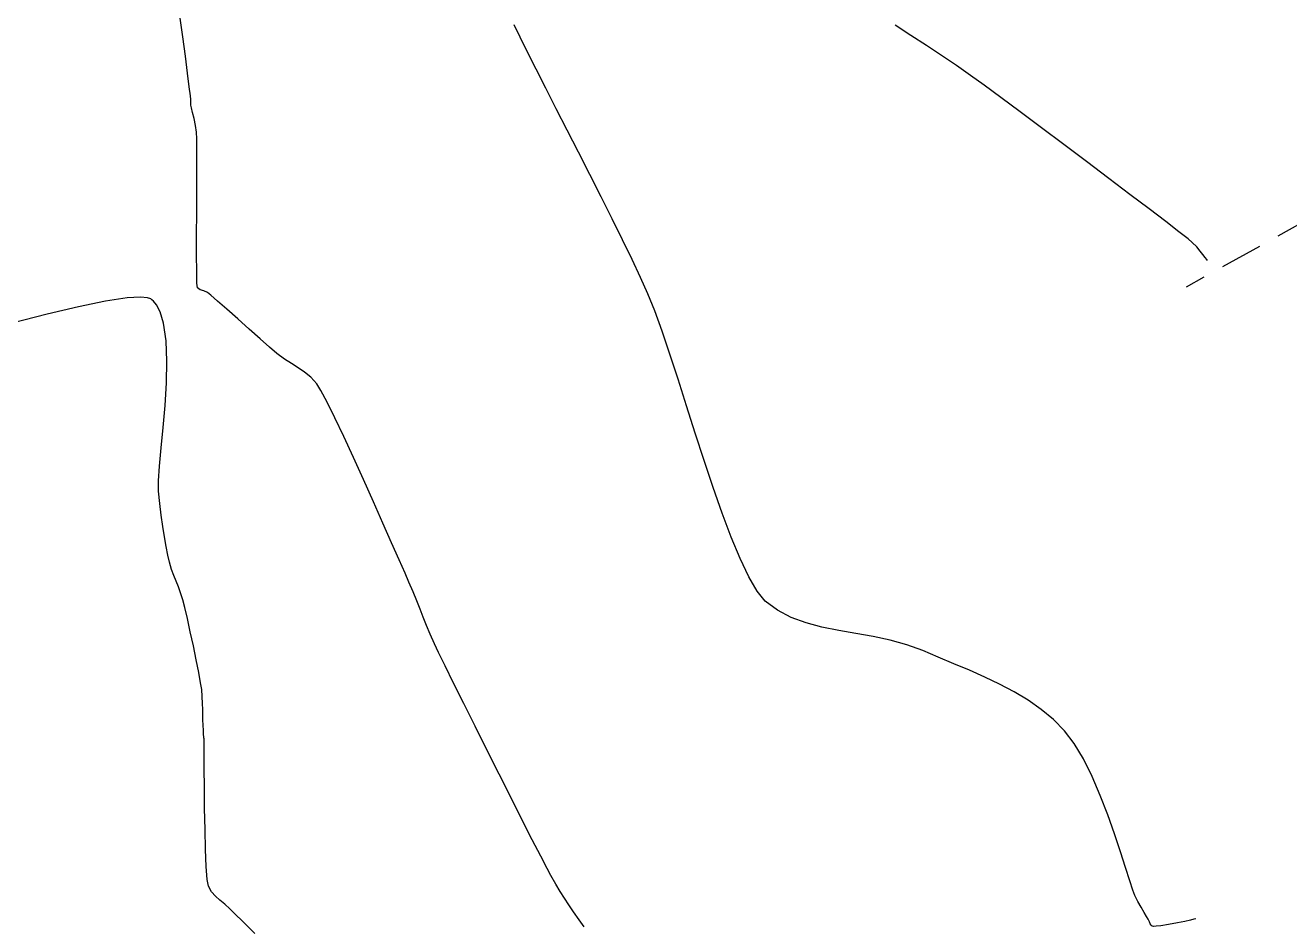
# Model space of a CAD drawing. Header units: feet. Extents: x 26064 to 27719, y 16802 to 28989.
# Drawn here: x 26744.6 to 26838, y 17168 to 17234.6 of the extents above; entities that cross this region are included whole.
import ezdxf

# ---------------------------------------------------------------- set-up
doc = ezdxf.new("R2010")
doc.units = ezdxf.units.FT
doc.header["$LTSCALE"] = 50
doc.header["$MEASUREMENT"] = 0
doc.linetypes.add('HIDN25', pattern=[0.0938, 0.0625, -0.0313])
doc.layers.add('CONT-MNR', color=55, linetype='HIDN25')

msp = doc.modelspace()

# ---------------------------------------------------------------- linework, layer by layer
at = {"layer": 'CONT-MNR', "color": 7}
for p, q in [((26756.22782, 17233.78596, 638), (26756.00699, 17235.34057, 638)), ((26810.01242, 17233.89218, 636), (26808.85254, 17234.64165, 636)), ((26756.4233, 17232.34816, 638), (26756.22782, 17233.78596, 638)), ((26813.38178, 17231.66327, 636), (26812.29042, 17232.40053, 636)), ((26756.71304, 17230.1022, 638), (26756.58714, 17231.09697, 638)), ((26783.04144, 17229.9873, 637), (26782.32977, 17231.38842, 637)), ((26816.66387, 17229.30136, 636), (26815.42117, 17230.21374, 636)), ((26783.81166, 17228.48037, 637), (26783.04144, 17229.9873, 637)), ((26818.09674, 17228.2396, 636), (26816.66387, 17229.30136, 636)), ((26856.26069, 17229.70126, 636), (26830.34648, 17215.29316, 636)), ((26756.82591, 17228.7311, 638), (26756.82065, 17228.88011, 638)), ((26784.62354, 17226.89578, 637), (26783.81166, 17228.48037, 637)), ((26757.25591, 17226.7511, 638), (26757.17914, 17227.24808, 638)), ((26785.46023, 17225.26173, 637), (26784.62354, 17226.89578, 637)), ((26787.14055, 17221.95793, 637), (26786.30486, 17223.60639, 637)), ((26757.26316, 17220.78138, 638), (26757.27224, 17222.41941, 638)), ((26828.83883, 17220.13319, 636), (26827.61239, 17221.07112, 636)), ((26830.48934, 17218.85336, 636), (26829.81612, 17219.38002, 636)), ((26790.05666, 17215.99645, 637), (26789.42537, 17217.33561, 637)), ((26757.28048, 17215.59713, 638), (26757.26103, 17216.44878, 638)), ((26757.31591, 17215.2411, 638), (26757.28048, 17215.59713, 638)), ((26790.59468, 17214.80505, 637), (26790.05666, 17215.99645, 637)), ((26753.86278, 17214.42228, 639), (26753.62075, 17214.50536, 639)), ((26753.95074, 17214.36569, 639), (26753.86278, 17214.42228, 639)), ((26754.07202, 17214.25651, 639), (26753.95074, 17214.36569, 639)), ((26757.77736, 17215.02284, 638), (26757.51398, 17215.0927, 638)), ((26758.30665, 17214.70632, 638), (26758.05591, 17214.9111, 638)), ((26758.80984, 17214.26594, 638), (26758.30665, 17214.70632, 638)), ((26791.10088, 17213.55543, 637), (26790.59468, 17214.80505, 637)), ((26759.49504, 17213.65649, 638), (26758.80984, 17214.26594, 638)), ((26760.29181, 17212.94447, 638), (26759.49504, 17213.65649, 638)), ((26746.2137, 17213.29845, 639), (26743.63545, 17212.63867, 639)), ((26761.12972, 17212.1964, 638), (26760.29181, 17212.94447, 638)), ((26761.93833, 17211.47881, 638), (26761.12972, 17212.1964, 638)), ((26755.06767, 17209.8276, 639), (26755.00574, 17211.32321, 639)), ((26755.03354, 17208.21461, 639), (26755.06767, 17209.8276, 639)), ((26764.26, 17209.64657, 638), (26763.74005, 17209.9848, 638)), ((26765.22495, 17209.01768, 638), (26764.75267, 17209.33976, 638)), ((26766.44405, 17207.65158, 638), (26766.13591, 17208.1411, 638)), ((26754.64747, 17203.41134, 639), (26754.79416, 17204.93248, 639)), ((26754.45074, 17200.21569, 639), (26754.44648, 17200.97895, 639)), ((26755.12662, 17195.50302, 639), (26755.00143, 17196.13365, 639)), ((26772.21807, 17195.14637, 638), (26771.66399, 17196.40392, 638)), ((26755.56391, 17193.99415, 639), (26755.40138, 17194.44497, 639)), ((26755.73371, 17193.57851, 639), (26755.56391, 17193.99415, 639)), ((26756.07673, 17192.71399, 639), (26755.90619, 17193.16336, 639)), ((26799.26468, 17192.10505, 637), (26798.66315, 17192.84028, 637)), ((26773.51706, 17192.125, 638), (26773.24892, 17192.78088, 638)), ((26756.57714, 17190.80761, 639), (26756.38747, 17191.62293, 639)), ((26773.99312, 17190.9186, 638), (26773.75892, 17191.51404, 638)), ((26774.23828, 17190.30924, 638), (26773.99312, 17190.9186, 638)), ((26807.22662, 17189.47465, 637), (26805.95097, 17189.70154, 637)), ((26757.22766, 17187.75342, 639), (26757.01484, 17188.78815, 639)), ((26775.60974, 17187.32687, 638), (26775.13011, 17188.31102, 638)), ((26812.04009, 17187.95738, 637), (26810.89468, 17188.44505, 637)), ((26757.55322, 17186.05748, 639), (26757.41299, 17186.81496, 639)), ((26815.46753, 17186.4917, 637), (26814.33661, 17186.99219, 637)), ((26816.57344, 17185.96398, 637), (26815.46753, 17186.4917, 637)), ((26776.98964, 17184.53697, 638), (26776.24089, 17186.0463, 638)), ((26817.64425, 17185.39755, 637), (26816.57344, 17185.96398, 637)), ((26818.66987, 17184.78092, 637), (26817.64425, 17185.39755, 637)), ((26757.71074, 17183.33569, 639), (26757.70392, 17183.67484, 639)), ((26757.75302, 17182.53371, 639), (26757.73086, 17182.93346, 639)), ((26757.77154, 17182.22245, 639), (26757.75302, 17182.53371, 639)), ((26778.70435, 17181.10261, 638), (26777.8221, 17182.86652, 638)), ((26821.37468, 17182.51505, 637), (26820.54517, 17183.35115, 637)), ((26822.07966, 17181.5852, 637), (26821.37468, 17182.51505, 637)), ((26757.78074, 17182.08569, 639), (26757.77154, 17182.22245, 639)), ((26757.81343, 17180.86903, 639), (26757.81152, 17181.64555, 639)), ((26822.7569, 17180.43983, 637), (26822.07966, 17181.5852, 637)), ((26757.81865, 17179.72194, 639), (26757.81343, 17180.86903, 639)), ((26779.60248, 17179.31289, 638), (26778.70435, 17181.10261, 638)), ((26780.48259, 17177.56501, 638), (26779.60248, 17179.31289, 638)), ((26824.00272, 17177.74304, 637), (26823.40004, 17179.13906, 637)), ((26757.8477, 17176.77937, 639), (26757.82934, 17178.32012, 639)), ((26781.31076, 17175.92663, 638), (26780.48259, 17177.56501, 638)), ((26783.14457, 17172.34498, 638), (26782.67566, 17173.24896, 638)), ((26826.41319, 17170.7341, 637), (26826.18676, 17171.43882, 637)), ((26758.36184, 17170.62868, 639), (26758.13074, 17171.04569, 639)), ((26758.64913, 17170.30175, 639), (26758.36184, 17170.62868, 639)), ((26785.10287, 17169.13641, 638), (26784.74981, 17169.66263, 638)), ((26826.78262, 17169.91686, 637), (26826.55468, 17170.35505, 637)), ((26827.2471, 17169.1039, 637), (26827.02235, 17169.48833, 637)), ((26760.0626, 17169.02293, 639), (26759.72074, 17169.36569, 639)), ((26760.69604, 17168.39816, 639), (26760.0626, 17169.02293, 639)), ((26827.43012, 17168.79799, 637), (26827.2471, 17169.1039, 637)), ((26827.54468, 17168.60505, 637), (26827.43012, 17168.79799, 637)), ((26827.63573, 17168.39635, 637), (26827.54468, 17168.60505, 637)), ((26830.66576, 17168.5268, 637), (26830.25701, 17168.43454, 637)), ((26827.69635, 17168.24443, 637), (26827.63573, 17168.39635, 637)), ((26827.75646, 17168.15143, 637), (26827.69635, 17168.24443, 637)), ((26827.81128, 17168.10374, 637), (26827.75646, 17168.15143, 637)), ((26827.84468, 17168.08505, 637), (26827.81128, 17168.10374, 637)), ((26830.25701, 17168.43454, 637), (26829.70507, 17168.32091, 637))]:
    msp.add_line(p, q, dxfattribs=at)
at = {"layer": 'CONT-MNR', "color": 7, "extrusion": (0.903119, 0.429391, 0)}
msp.add_line((26781.14952, 17233.76047, 637), (26780.71468, 17234.67505, 637), dxfattribs=at)
at = {"layer": 'CONT-MNR', "color": 7, "extrusion": (0.545032, 0.838415, 0)}
msp.add_line((26811.16284, 17233.14432, 636), (26810.01242, 17233.89218, 636), dxfattribs=at)
at = {"layer": 'CONT-MNR', "color": 7, "extrusion": (0.897165, 0.441696, 0)}
msp.add_line((26781.69351, 17232.65553, 637), (26781.14952, 17233.76047, 637), dxfattribs=at)
at = {"layer": 'CONT-MNR', "color": 7, "extrusion": (-0.550628, -0.834751, 0)}
msp.add_line((26812.29042, 17232.40053, 636), (26811.16284, 17233.14432, 636), dxfattribs=at)
at = {"layer": 'CONT-MNR', "color": 7, "extrusion": (0.991536, 0.129836, 0)}
msp.add_line((26756.58714, 17231.09697, 638), (26756.4233, 17232.34816, 638), dxfattribs=at)
at = {"layer": 'CONT-MNR', "color": 7, "extrusion": (0.893662, 0.44874, 0)}
msp.add_line((26782.32977, 17231.38842, 637), (26781.69351, 17232.65553, 637), dxfattribs=at)
at = {"layer": 'CONT-MNR', "color": 7, "extrusion": (-0.572957, -0.819586, 0)}
msp.add_line((26814.42356, 17230.93498, 636), (26813.38178, 17231.66327, 636), dxfattribs=at)
at = {"layer": 'CONT-MNR', "color": 7, "extrusion": (0.585892, 0.810389, 0)}
msp.add_line((26815.42117, 17230.21374, 636), (26814.42356, 17230.93498, 636), dxfattribs=at)
at = {"layer": 'CONT-MNR', "color": 7, "extrusion": (0.992618, 0.121284, 0)}
msp.add_line((26756.79473, 17229.43364, 638), (26756.71304, 17230.1022, 638), dxfattribs=at)
at = {"layer": 'CONT-MNR', "color": 7, "extrusion": (0.993518, 0.113671, 0)}
msp.add_line((26756.82591, 17229.1611, 638), (26756.79473, 17229.43364, 638), dxfattribs=at)
at = {"layer": 'CONT-MNR', "color": 7, "extrusion": (0.998626, -0.052402, 0)}
msp.add_line((26756.82065, 17228.88011, 638), (26756.82754, 17229.01143, 638), dxfattribs=at)
at = {"layer": 'CONT-MNR', "color": 7, "extrusion": (0.999941, 0.010863, 0)}
msp.add_line((26756.82754, 17229.01143, 638), (26756.82591, 17229.1611, 638), dxfattribs=at)
at = {"layer": 'CONT-MNR', "color": 7, "extrusion": (0.97609, 0.217367, 0)}
msp.add_line((26756.86919, 17228.53679, 638), (26756.82591, 17228.7311, 638), dxfattribs=at)
at = {"layer": 'CONT-MNR', "color": 7, "extrusion": (0.967288, 0.253682, 0)}
msp.add_line((26756.9598, 17228.19128, 638), (26756.86919, 17228.53679, 638), dxfattribs=at)
at = {"layer": 'CONT-MNR', "color": 7, "extrusion": (0.969943, 0.243332, 0)}
msp.add_line((26757.07178, 17227.74492, 638), (26756.9598, 17228.19128, 638), dxfattribs=at)
at = {"layer": 'CONT-MNR', "color": 7, "extrusion": (0.977439, 0.211217, 0)}
msp.add_line((26757.17914, 17227.24808, 638), (26757.07178, 17227.74492, 638), dxfattribs=at)
at = {"layer": 'CONT-MNR', "color": 7, "extrusion": (0.597792, 0.801651, 0)}
msp.add_line((26819.66488, 17227.07024, 636), (26818.09674, 17228.2396, 636), dxfattribs=at)
at = {"layer": 'CONT-MNR', "color": 7, "extrusion": (0.999304, 0.037291, 0)}
msp.add_line((26757.27497, 17226.24047, 638), (26757.25591, 17226.7511, 638), dxfattribs=at)
at = {"layer": 'CONT-MNR', "color": 7, "extrusion": (-0.59964, -0.80027, 0)}
msp.add_line((26821.31336, 17225.83504, 636), (26819.66488, 17227.07024, 636), dxfattribs=at)
at = {"layer": 'CONT-MNR', "color": 7, "extrusion": (0.999976, 0.006905, 0)}
msp.add_line((26757.28168, 17225.26857, 638), (26757.27497, 17226.24047, 638), dxfattribs=at)
at = {"layer": 'CONT-MNR', "color": 7, "extrusion": (-0.601175, -0.799117, 0)}
msp.add_line((26822.98727, 17224.57576, 636), (26821.31336, 17225.83504, 636), dxfattribs=at)
at = {"layer": 'CONT-MNR', "color": 7, "extrusion": (0.999999, -0.001592, 0)}
msp.add_line((26757.27959, 17223.95501, 638), (26757.28168, 17225.26857, 638), dxfattribs=at)
at = {"layer": 'CONT-MNR', "color": 7, "extrusion": (0.890748, 0.454497, 0)}
msp.add_line((26786.30486, 17223.60639, 637), (26785.46023, 17225.26173, 637), dxfattribs=at)
at = {"layer": 'CONT-MNR', "color": 7, "extrusion": (-0.602567, -0.798068, 0)}
msp.add_line((26824.63169, 17223.33417, 636), (26822.98727, 17224.57576, 636), dxfattribs=at)
at = {"layer": 'CONT-MNR', "color": 7, "extrusion": (0.999989, -0.004788, 0)}
msp.add_line((26757.27224, 17222.41941, 638), (26757.27959, 17223.95501, 638), dxfattribs=at)
at = {"layer": 'CONT-MNR', "color": 7, "extrusion": (0.603958, 0.797016, 0)}
msp.add_line((26826.1917, 17222.15203, 636), (26824.63169, 17223.33417, 636), dxfattribs=at)
at = {"layer": 'CONT-MNR', "color": 7, "extrusion": (0.893718, 0.448629, 0)}
msp.add_line((26787.95045, 17220.34452, 637), (26787.14055, 17221.95793, 637), dxfattribs=at)
at = {"layer": 'CONT-MNR', "color": 7, "extrusion": (-0.605506, -0.795841, 0)}
msp.add_line((26827.61239, 17221.07112, 636), (26826.1917, 17222.15203, 636), dxfattribs=at)
at = {"layer": 'CONT-MNR', "color": 7, "extrusion": (0.99999, -0.004475, 0)}
msp.add_line((26757.25591, 17219.16052, 638), (26757.26316, 17220.78138, 638), dxfattribs=at)
at = {"layer": 'CONT-MNR', "color": 7, "extrusion": (0.896236, 0.443577, 0)}
msp.add_line((26788.71768, 17218.79436, 637), (26787.95045, 17220.34452, 637), dxfattribs=at)
at = {"layer": 'CONT-MNR', "color": 7, "extrusion": (-0.610431, -0.792069, 0)}
msp.add_line((26829.81612, 17219.38002, 636), (26828.83883, 17220.13319, 636), dxfattribs=at)
at = {"layer": 'CONT-MNR', "color": 7, "extrusion": (0.999999, -0.001275, 0)}
msp.add_line((26757.25402, 17217.67645, 638), (26757.25591, 17219.16052, 638), dxfattribs=at)
at = {"layer": 'CONT-MNR', "color": 7, "extrusion": (0.899713, 0.436483, 0)}
msp.add_line((26789.42537, 17217.33561, 637), (26788.71768, 17218.79436, 637), dxfattribs=at)
at = {"layer": 'CONT-MNR', "color": 7, "extrusion": (0.635126, 0.772408, 0)}
msp.add_line((26830.80356, 17218.59498, 636), (26830.48934, 17218.85336, 636), dxfattribs=at)
at = {"layer": 'CONT-MNR', "color": 7, "extrusion": (0.712488, 0.701685, 0)}
msp.add_line((26831.13197, 17218.26152, 636), (26830.80356, 17218.59498, 636), dxfattribs=at)
at = {"layer": 'CONT-MNR', "color": 7, "extrusion": (0.761507, 0.648157, 0)}
msp.add_line((26831.39487, 17217.95265, 636), (26831.13197, 17218.26152, 636), dxfattribs=at)
at = {"layer": 'CONT-MNR', "color": 7, "extrusion": (0.999984, 0.005709, 0)}
msp.add_line((26757.26103, 17216.44878, 638), (26757.25402, 17217.67645, 638), dxfattribs=at)
at = {"layer": 'CONT-MNR', "color": 7, "extrusion": (0.79022, 0.612823, 0)}
msp.add_line((26831.59269, 17217.69756, 636), (26831.39487, 17217.95265, 636), dxfattribs=at)
at = {"layer": 'CONT-MNR', "color": 7, "extrusion": (0.796696, 0.60438, 0)}
msp.add_line((26831.75111, 17217.48873, 636), (26831.59269, 17217.69756, 636), dxfattribs=at)
at = {"layer": 'CONT-MNR', "color": 7, "extrusion": (0.793745, 0.608251, 0)}
msp.add_line((26831.8677, 17217.33658, 636), (26831.75111, 17217.48873, 636), dxfattribs=at)
at = {"layer": 'CONT-MNR', "color": 7, "extrusion": (0.789689, 0.613507, 0)}
msp.add_line((26831.93053, 17217.25571, 636), (26831.8677, 17217.33658, 636), dxfattribs=at)
at = {"layer": 'CONT-MNR', "color": 7, "extrusion": (-0.599625, -0.800281, 0)}
msp.add_line((26757.51398, 17215.0927, 638), (26757.31591, 17215.2411, 638), dxfattribs=at)
at = {"layer": 'CONT-MNR', "color": 7, "extrusion": (0.149676, -0.988735, 0)}
msp.add_line((26752.13068, 17214.50525, 639), (26750.52229, 17214.26177, 639), dxfattribs=at)
at = {"layer": 'CONT-MNR', "color": 7, "extrusion": (0.054679, -0.998504, 0)}
msp.add_line((26753.09973, 17214.55832, 639), (26752.13068, 17214.50525, 639), dxfattribs=at)
at = {"layer": 'CONT-MNR', "color": 7, "extrusion": (-0.101124, -0.994874, 0)}
msp.add_line((26753.62075, 17214.50536, 639), (26753.09973, 17214.55832, 639), dxfattribs=at)
at = {"layer": 'CONT-MNR', "color": 7, "extrusion": (-0.372299, -0.928113, 0)}
msp.add_line((26758.05591, 17214.9111, 638), (26757.77736, 17215.02284, 638), dxfattribs=at)
at = {"layer": 'CONT-MNR', "color": 7, "extrusion": (0.231474, -0.972841, 0)}
msp.add_line((26748.52964, 17213.8495, 639), (26746.2137, 17213.29845, 639), dxfattribs=at)
at = {"layer": 'CONT-MNR', "color": 7, "extrusion": (0.202608, -0.97926, 0)}
msp.add_line((26750.52229, 17214.26177, 639), (26748.52964, 17213.8495, 639), dxfattribs=at)
at = {"layer": 'CONT-MNR', "color": 7, "extrusion": (0.773099, 0.634285, 0)}
msp.add_line((26754.28993, 17213.9909, 639), (26754.07202, 17214.25651, 639), dxfattribs=at)
at = {"layer": 'CONT-MNR', "color": 7, "extrusion": (0.883766, 0.467928, 0)}
msp.add_line((26754.55871, 17213.48327, 639), (26754.28993, 17213.9909, 639), dxfattribs=at)
at = {"layer": 'CONT-MNR', "color": 7, "extrusion": (0.956899, 0.290421, 0)}
msp.add_line((26754.81846, 17212.62743, 639), (26754.55871, 17213.48327, 639), dxfattribs=at)
at = {"layer": 'CONT-MNR', "color": 7, "extrusion": (0.940167, 0.340715, 0)}
msp.add_line((26791.6446, 17212.05507, 637), (26791.10088, 17213.55543, 637), dxfattribs=at)
at = {"layer": 'CONT-MNR', "color": 7, "extrusion": (0.989847, 0.142139, 0)}
msp.add_line((26755.00574, 17211.32321, 639), (26754.81846, 17212.62743, 639), dxfattribs=at)
at = {"layer": 'CONT-MNR', "color": 7, "extrusion": (0.658707, 0.752399, 0)}
msp.add_line((26762.64721, 17210.8582, 638), (26761.93833, 17211.47881, 638), dxfattribs=at)
at = {"layer": 'CONT-MNR', "color": 7, "extrusion": (0.94723, 0.320556, 0)}
msp.add_line((26792.22083, 17210.35236, 637), (26791.6446, 17212.05507, 637), dxfattribs=at)
at = {"layer": 'CONT-MNR', "color": 7, "extrusion": (-0.646988, -0.7625, 0)}
msp.add_line((26763.18591, 17210.4011, 638), (26762.64721, 17210.8582, 638), dxfattribs=at)
at = {"layer": 'CONT-MNR', "color": 7, "extrusion": (0.600648, 0.799514, 0)}
msp.add_line((26763.74005, 17209.9848, 638), (26763.18591, 17210.4011, 638), dxfattribs=at)
at = {"layer": 'CONT-MNR', "color": 7, "extrusion": (-0.528636, -0.848849, 0)}
msp.add_line((26764.75267, 17209.33976, 638), (26764.26, 17209.64657, 638), dxfattribs=at)
at = {"layer": 'CONT-MNR', "color": 7, "extrusion": (0.950994, 0.309208, 0)}
msp.add_line((26792.82452, 17208.49567, 637), (26792.22083, 17210.35236, 637), dxfattribs=at)
at = {"layer": 'CONT-MNR', "color": 7, "extrusion": (-0.641837, -0.766841, 0)}
msp.add_line((26765.68373, 17208.63369, 638), (26765.22495, 17209.01768, 638), dxfattribs=at)
at = {"layer": 'CONT-MNR', "color": 7, "extrusion": (0.998149, -0.060823, 0)}
msp.add_line((26754.9326, 17206.55824, 639), (26755.03354, 17208.21461, 639), dxfattribs=at)
at = {"layer": 'CONT-MNR', "color": 7, "extrusion": (0.73667, 0.676252, 0)}
msp.add_line((26766.13591, 17208.1411, 638), (26765.68373, 17208.63369, 638), dxfattribs=at)
at = {"layer": 'CONT-MNR', "color": 7, "extrusion": (0.952679, 0.303978, 0)}
msp.add_line((26793.45063, 17206.53339, 637), (26792.82452, 17208.49567, 637), dxfattribs=at)
at = {"layer": 'CONT-MNR', "color": 7, "extrusion": (0.884271, 0.466974, 0)}
msp.add_line((26766.89758, 17206.79276, 638), (26766.44405, 17207.65158, 638), dxfattribs=at)
at = {"layer": 'CONT-MNR', "color": 7, "extrusion": (0.996394, -0.084852, 0)}
msp.add_line((26754.79416, 17204.93248, 639), (26754.9326, 17206.55824, 639), dxfattribs=at)
at = {"layer": 'CONT-MNR', "color": 7, "extrusion": (0.897246, 0.441531, 0)}
msp.add_line((26767.46699, 17205.63563, 638), (26766.89758, 17206.79276, 638), dxfattribs=at)
at = {"layer": 'CONT-MNR', "color": 7, "extrusion": (0.952796, 0.303612, 0)}
msp.add_line((26794.09415, 17204.51391, 637), (26793.45063, 17206.53339, 637), dxfattribs=at)
at = {"layer": 'CONT-MNR', "color": 7, "extrusion": (0.903739, 0.428083, 0)}
msp.add_line((26768.12277, 17204.2512, 638), (26767.46699, 17205.63563, 638), dxfattribs=at)
at = {"layer": 'CONT-MNR', "color": 7, "extrusion": (0.907622, 0.419789, 0)}
msp.add_line((26768.8354, 17202.71043, 638), (26768.12277, 17204.2512, 638), dxfattribs=at)
at = {"layer": 'CONT-MNR', "color": 7, "extrusion": (0.95149, 0.307679, 0)}
msp.add_line((26794.75003, 17202.48562, 637), (26794.09415, 17204.51391, 637), dxfattribs=at)
at = {"layer": 'CONT-MNR', "color": 7, "extrusion": (0.995649, -0.093186, 0)}
msp.add_line((26754.52182, 17202.06883, 639), (26754.64747, 17203.41134, 639), dxfattribs=at)
at = {"layer": 'CONT-MNR', "color": 7, "extrusion": (0.910194, 0.414182, 0)}
msp.add_line((26769.57535, 17201.08433, 638), (26768.8354, 17202.71043, 638), dxfattribs=at)
at = {"layer": 'CONT-MNR', "color": 7, "extrusion": (0.94864, 0.316358, 0)}
msp.add_line((26795.41324, 17200.49689, 637), (26794.75003, 17202.48562, 637), dxfattribs=at)
at = {"layer": 'CONT-MNR', "color": 7, "extrusion": (0.99762, -0.068958, 0)}
msp.add_line((26754.44648, 17200.97895, 639), (26754.52182, 17202.06883, 639), dxfattribs=at)
at = {"layer": 'CONT-MNR', "color": 7, "extrusion": (0.912013, 0.410162, 0)}
msp.add_line((26770.31312, 17199.44389, 638), (26769.57535, 17201.08433, 638), dxfattribs=at)
at = {"layer": 'CONT-MNR', "color": 7, "extrusion": (0.943821, 0.330458, 0)}
msp.add_line((26796.07875, 17198.59612, 637), (26795.41324, 17200.49689, 637), dxfattribs=at)
at = {"layer": 'CONT-MNR', "color": 7, "extrusion": (0.994829, 0.101561, 0)}
msp.add_line((26754.54215, 17199.32024, 639), (26754.45074, 17200.21569, 639), dxfattribs=at)
at = {"layer": 'CONT-MNR', "color": 7, "extrusion": (0.913353, 0.407169, 0)}
msp.add_line((26771.01917, 17197.86009, 638), (26770.31312, 17199.44389, 638), dxfattribs=at)
at = {"layer": 'CONT-MNR', "color": 7, "extrusion": (0.993003, 0.118086, 0)}
msp.add_line((26754.64554, 17198.45087, 639), (26754.54215, 17199.32024, 639), dxfattribs=at)
at = {"layer": 'CONT-MNR', "color": 7, "extrusion": (0.990897, 0.134626, 0)}
msp.add_line((26754.75828, 17197.62102, 639), (26754.64554, 17198.45087, 639), dxfattribs=at)
at = {"layer": 'CONT-MNR', "color": 7, "extrusion": (0.936134, 0.351643, 0)}
msp.add_line((26796.74153, 17196.83169, 637), (26796.07875, 17198.59612, 637), dxfattribs=at)
at = {"layer": 'CONT-MNR', "color": 7, "extrusion": (0.988376, 0.152031, 0)}
msp.add_line((26754.87778, 17196.84413, 639), (26754.75828, 17197.62102, 639), dxfattribs=at)
at = {"layer": 'CONT-MNR', "color": 7, "extrusion": (0.914361, 0.4049, 0)}
msp.add_line((26771.66399, 17196.40392, 638), (26771.01917, 17197.86009, 638), dxfattribs=at)
at = {"layer": 'CONT-MNR', "color": 7, "extrusion": (0.985192, 0.171457, 0)}
msp.add_line((26755.00143, 17196.13365, 639), (26754.87778, 17196.84413, 639), dxfattribs=at)
at = {"layer": 'CONT-MNR', "color": 7, "extrusion": (0.923739, 0.383022, 0)}
msp.add_line((26797.39655, 17195.25198, 637), (26796.74153, 17196.83169, 637), dxfattribs=at)
at = {"layer": 'CONT-MNR', "color": 7, "extrusion": (0.974343, 0.225066, 0)}
msp.add_line((26755.25074, 17194.96569, 639), (26755.12662, 17195.50302, 639), dxfattribs=at)
at = {"layer": 'CONT-MNR', "color": 7, "extrusion": (0.960608, 0.277907, 0)}
msp.add_line((26755.40138, 17194.44497, 639), (26755.25074, 17194.96569, 639), dxfattribs=at)
at = {"layer": 'CONT-MNR', "color": 7, "extrusion": (0.915615, 0.402056, 0)}
msp.add_line((26772.65188, 17194.15844, 638), (26772.21807, 17195.14637, 638), dxfattribs=at)
at = {"layer": 'CONT-MNR', "color": 7, "extrusion": (0.902606, 0.430469, 0)}
msp.add_line((26798.03876, 17193.90538, 637), (26797.39655, 17195.25198, 637), dxfattribs=at)
at = {"layer": 'CONT-MNR', "color": 7, "extrusion": (0.91573, 0.401793, 0)}
msp.add_line((26772.93591, 17193.5111, 638), (26772.65188, 17194.15844, 638), dxfattribs=at)
at = {"layer": 'CONT-MNR', "color": 7, "extrusion": (0.862693, 0.505729, 0)}
msp.add_line((26798.66315, 17192.84028, 637), (26798.03876, 17193.90538, 637), dxfattribs=at)
at = {"layer": 'CONT-MNR', "color": 7, "extrusion": (0.923474, 0.383662, 0)}
msp.add_line((26755.90619, 17193.16336, 639), (26755.73371, 17193.57851, 639), dxfattribs=at)
at = {"layer": 'CONT-MNR', "color": 7, "extrusion": (0.919119, 0.39398, 0)}
msp.add_line((26773.24892, 17192.78088, 638), (26772.93591, 17193.5111, 638), dxfattribs=at)
at = {"layer": 'CONT-MNR', "color": 7, "extrusion": (0.953408, 0.301683, 0)}
msp.add_line((26756.24074, 17192.19569, 639), (26756.07673, 17192.71399, 639), dxfattribs=at)
at = {"layer": 'CONT-MNR', "color": 7, "extrusion": (0.968716, 0.248172, 0)}
msp.add_line((26756.38747, 17191.62293, 639), (26756.24074, 17192.19569, 639), dxfattribs=at)
at = {"layer": 'CONT-MNR', "color": 7, "extrusion": (0.929792, 0.368085, 0)}
msp.add_line((26773.75892, 17191.51404, 638), (26773.51706, 17192.125, 638), dxfattribs=at)
at = {"layer": 'CONT-MNR', "color": 7, "extrusion": (-0.610519, -0.792002, 0)}
msp.add_line((26800.15503, 17191.41872, 637), (26799.26468, 17192.10505, 637), dxfattribs=at)
at = {"layer": 'CONT-MNR', "color": 7, "extrusion": (-0.464285, -0.885686, 0)}
msp.add_line((26801.16402, 17190.8898, 637), (26800.15503, 17191.41872, 637), dxfattribs=at)
at = {"layer": 'CONT-MNR', "color": 7, "extrusion": (0.976456, 0.215719, 0)}
msp.add_line((26756.79213, 17189.83445, 639), (26756.57714, 17190.80761, 639), dxfattribs=at)
at = {"layer": 'CONT-MNR', "color": 7, "extrusion": (0.921682, 0.387947, 0)}
msp.add_line((26774.51301, 17189.65655, 638), (26774.23828, 17190.30924, 638), dxfattribs=at)
at = {"layer": 'CONT-MNR', "color": 7, "extrusion": (0.343029, 0.939325, 0)}
msp.add_line((26802.26988, 17190.48595, 637), (26801.16402, 17190.8898, 637), dxfattribs=at)
at = {"layer": 'CONT-MNR', "color": 7, "extrusion": (-0.254741, -0.967009, 0)}
msp.add_line((26803.45083, 17190.17485, 637), (26802.26988, 17190.48595, 637), dxfattribs=at)
at = {"layer": 'CONT-MNR', "color": 7, "extrusion": (-0.199044, -0.979991, 0)}
msp.add_line((26804.68512, 17189.92416, 637), (26803.45083, 17190.17485, 637), dxfattribs=at)
at = {"layer": 'CONT-MNR', "color": 7, "extrusion": (0.978088, 0.20819, 0)}
msp.add_line((26757.01484, 17188.78815, 639), (26756.79213, 17189.83445, 639), dxfattribs=at)
at = {"layer": 'CONT-MNR', "color": 7, "extrusion": (0.913586, 0.406646, 0)}
msp.add_line((26774.83591, 17188.9311, 638), (26774.51301, 17189.65655, 638), dxfattribs=at)
at = {"layer": 'CONT-MNR', "color": 7, "extrusion": (-0.173209, -0.984885, 0)}
msp.add_line((26805.95097, 17189.70154, 637), (26804.68512, 17189.92416, 637), dxfattribs=at)
at = {"layer": 'CONT-MNR', "color": 7, "extrusion": (-0.204117, -0.978947, 0)}
msp.add_line((26808.4903, 17189.21116, 637), (26807.22662, 17189.47465, 637), dxfattribs=at)
at = {"layer": 'CONT-MNR', "color": 7, "extrusion": (-0.260912, -0.965363, 0)}
msp.add_line((26809.72024, 17188.87874, 637), (26808.4903, 17189.21116, 637), dxfattribs=at)
at = {"layer": 'CONT-MNR', "color": 7, "extrusion": (0.903468, 0.428655, 0)}
msp.add_line((26775.13011, 17188.31102, 638), (26774.83591, 17188.9311, 638), dxfattribs=at)
at = {"layer": 'CONT-MNR', "color": 7, "extrusion": (-0.346411, -0.938083, 0)}
msp.add_line((26810.89468, 17188.44505, 637), (26809.72024, 17188.87874, 637), dxfattribs=at)
at = {"layer": 'CONT-MNR', "color": 7, "extrusion": (0.981053, 0.19374, 0)}
msp.add_line((26757.41299, 17186.81496, 639), (26757.22766, 17187.75342, 639), dxfattribs=at)
at = {"layer": 'CONT-MNR', "color": 7, "extrusion": (0.896973, 0.442086, 0)}
msp.add_line((26776.24089, 17186.0463, 638), (26775.60974, 17187.32687, 638), dxfattribs=at)
at = {"layer": 'CONT-MNR', "color": 7, "extrusion": (-0.385308, -0.922788, 0)}
msp.add_line((26813.19077, 17187.47692, 637), (26812.04009, 17187.95738, 637), dxfattribs=at)
at = {"layer": 'CONT-MNR', "color": 7, "extrusion": (0.389608, 0.920981, 0)}
msp.add_line((26814.33661, 17186.99219, 637), (26813.19077, 17187.47692, 637), dxfattribs=at)
at = {"layer": 'CONT-MNR', "color": 7, "extrusion": (0.987803, 0.155708, 0)}
msp.add_line((26757.63074, 17185.56569, 639), (26757.55322, 17186.05748, 639), dxfattribs=at)
at = {"layer": 'CONT-MNR', "color": 7, "extrusion": (0.995915, 0.090299, 0)}
msp.add_line((26757.67812, 17185.04309, 639), (26757.63074, 17185.56569, 639), dxfattribs=at)
at = {"layer": 'CONT-MNR', "color": 7, "extrusion": (0.999151, 0.041195, 0)}
msp.add_line((26757.69871, 17184.54367, 639), (26757.67812, 17185.04309, 639), dxfattribs=at)
at = {"layer": 'CONT-MNR', "color": 7, "extrusion": (0.999944, 0.010624, 0)}
msp.add_line((26757.70361, 17184.08254, 639), (26757.69871, 17184.54367, 639), dxfattribs=at)
at = {"layer": 'CONT-MNR', "color": 7, "extrusion": (0.895019, 0.446027, 0)}
msp.add_line((26777.8221, 17182.86652, 638), (26776.98964, 17184.53697, 638), dxfattribs=at)
at = {"layer": 'CONT-MNR', "color": 7, "extrusion": (-0.572935, -0.819601, 0)}
msp.add_line((26819.6402, 17184.10262, 637), (26818.66987, 17184.78092, 637), dxfattribs=at)
at = {"layer": 'CONT-MNR', "color": 7, "extrusion": (1, 0.000755785, 0)}
msp.add_line((26757.70392, 17183.67484, 639), (26757.70361, 17184.08254, 639), dxfattribs=at)
at = {"layer": 'CONT-MNR', "color": 7, "extrusion": (-0.638841, -0.769339, 0)}
msp.add_line((26820.54517, 17183.35115, 637), (26819.6402, 17184.10262, 637), dxfattribs=at)
at = {"layer": 'CONT-MNR', "color": 7, "extrusion": (0.998751, 0.049968, 0)}
msp.add_line((26757.73086, 17182.93346, 639), (26757.71074, 17183.33569, 639), dxfattribs=at)
at = {"layer": 'CONT-MNR', "color": 7, "extrusion": (0.980225, 0.197887, 0)}
msp.add_line((26757.79588, 17182.0107, 639), (26757.78074, 17182.08569, 639), dxfattribs=at)
at = {"layer": 'CONT-MNR', "color": 7, "extrusion": (0.980934, 0.194344, 0)}
msp.add_line((26757.81074, 17181.93569, 639), (26757.79588, 17182.0107, 639), dxfattribs=at)
at = {"layer": 'CONT-MNR', "color": 7, "extrusion": (0.999996, 0.002707, 0)}
msp.add_line((26757.81152, 17181.64555, 639), (26757.81074, 17181.93569, 639), dxfattribs=at)
at = {"layer": 'CONT-MNR', "color": 7, "extrusion": (0.999971, 0.007631, 0)}
msp.add_line((26757.82934, 17178.32012, 639), (26757.81865, 17179.72194, 639), dxfattribs=at)
at = {"layer": 'CONT-MNR', "color": 7, "extrusion": (0.896415, 0.443216, 0)}
msp.add_line((26823.40004, 17179.13906, 637), (26822.7569, 17180.43983, 637), dxfattribs=at)
at = {"layer": 'CONT-MNR', "color": 7, "extrusion": (0.932156, 0.362056, 0)}
msp.add_line((26824.55858, 17176.3119, 637), (26824.00272, 17177.74304, 637), dxfattribs=at)
at = {"layer": 'CONT-MNR', "color": 7, "extrusion": (0.999837, 0.018032, 0)}
msp.add_line((26757.87591, 17175.21554, 639), (26757.8477, 17176.77937, 639), dxfattribs=at)
at = {"layer": 'CONT-MNR', "color": 7, "extrusion": (0.941635, 0.336636, 0)}
msp.add_line((26825.06128, 17174.90578, 637), (26824.55858, 17176.3119, 637), dxfattribs=at)
at = {"layer": 'CONT-MNR', "color": 7, "extrusion": (0.999626, 0.027333, 0)}
msp.add_line((26757.91613, 17173.74443, 639), (26757.87591, 17175.21554, 639), dxfattribs=at)
at = {"layer": 'CONT-MNR', "color": 7, "extrusion": (0.891551, 0.45292, 0)}
msp.add_line((26782.05309, 17174.4654, 638), (26781.31076, 17175.92663, 638), dxfattribs=at)
at = {"layer": 'CONT-MNR', "color": 7, "extrusion": (0.890185, 0.455599, 0)}
msp.add_line((26782.67566, 17173.24896, 638), (26782.05309, 17174.4654, 638), dxfattribs=at)
at = {"layer": 'CONT-MNR', "color": 7, "extrusion": (0.94807, 0.318061, 0)}
msp.add_line((26825.50444, 17173.5848, 637), (26825.06128, 17174.90578, 637), dxfattribs=at)
at = {"layer": 'CONT-MNR', "color": 7, "extrusion": (0.999072, 0.043069, 0)}
msp.add_line((26757.97056, 17172.48187, 639), (26757.91613, 17173.74443, 639), dxfattribs=at)
at = {"layer": 'CONT-MNR', "color": 7, "extrusion": (0.952176, 0.305552, 0)}
msp.add_line((26825.88172, 17172.4091, 637), (26825.50444, 17173.5848, 637), dxfattribs=at)
at = {"layer": 'CONT-MNR', "color": 7, "extrusion": (0.997164, 0.07526, 0)}
msp.add_line((26758.04137, 17171.54368, 639), (26757.97056, 17172.48187, 639), dxfattribs=at)
at = {"layer": 'CONT-MNR', "color": 7, "extrusion": (0.880995, 0.473125, 0)}
msp.add_line((26783.42591, 17171.8211, 638), (26783.14457, 17172.34498, 638), dxfattribs=at)
at = {"layer": 'CONT-MNR', "color": 7, "extrusion": (0.953968, 0.299908, 0)}
msp.add_line((26826.18676, 17171.43882, 637), (26825.88172, 17172.4091, 637), dxfattribs=at)
at = {"layer": 'CONT-MNR', "color": 7, "extrusion": (0.984276, 0.176639, 0)}
msp.add_line((26758.13074, 17171.04569, 639), (26758.04137, 17171.54368, 639), dxfattribs=at)
at = {"layer": 'CONT-MNR', "color": 7, "extrusion": (0.866213, 0.499676, 0)}
msp.add_line((26783.78478, 17171.19899, 638), (26783.42591, 17171.8211, 638), dxfattribs=at)
at = {"layer": 'CONT-MNR', "color": 7, "extrusion": (0.856672, 0.515861, 0)}
msp.add_line((26784.11133, 17170.65669, 638), (26783.78478, 17171.19899, 638), dxfattribs=at)
at = {"layer": 'CONT-MNR', "color": 7, "extrusion": (0.846092, 0.533037, 0)}
msp.add_line((26784.42615, 17170.15698, 638), (26784.11133, 17170.65669, 638), dxfattribs=at)
at = {"layer": 'CONT-MNR', "color": 7, "extrusion": (0.936865, 0.349692, 0)}
msp.add_line((26826.55468, 17170.35505, 637), (26826.41319, 17170.7341, 637), dxfattribs=at)
at = {"layer": 'CONT-MNR', "color": 7, "extrusion": (-0.65464, -0.755941, 0)}
msp.add_line((26758.97988, 17170.01533, 639), (26758.64913, 17170.30175, 639), dxfattribs=at)
at = {"layer": 'CONT-MNR', "color": 7, "extrusion": (0.632935, 0.774205, 0)}
msp.add_line((26759.34133, 17169.71983, 639), (26758.97988, 17170.01533, 639), dxfattribs=at)
at = {"layer": 'CONT-MNR', "color": 7, "extrusion": (0.682348, 0.731027, 0)}
msp.add_line((26759.72074, 17169.36569, 639), (26759.34133, 17169.71983, 639), dxfattribs=at)
at = {"layer": 'CONT-MNR', "color": 7, "extrusion": (0.836641, 0.547752, 0)}
msp.add_line((26784.74981, 17169.66263, 638), (26784.42615, 17170.15698, 638), dxfattribs=at)
at = {"layer": 'CONT-MNR', "color": 7, "extrusion": (0.872726, 0.48821, 0)}
msp.add_line((26827.02235, 17169.48833, 637), (26826.78262, 17169.91686, 637), dxfattribs=at)
at = {"layer": 'CONT-MNR', "color": 7, "extrusion": (0.828067, 0.560629, 0)}
msp.add_line((26785.50591, 17168.5411, 638), (26785.10287, 17169.13641, 638), dxfattribs=at)
at = {"layer": 'CONT-MNR', "color": 7, "extrusion": (0.802287, 0.596938, 0)}
msp.add_line((26785.87597, 17168.04374, 638), (26785.50591, 17168.5411, 638), dxfattribs=at)
at = {"layer": 'CONT-MNR', "color": 7, "extrusion": (0.235303, -0.971922, 0)}
msp.add_line((26830.9287, 17168.59045, 637), (26830.66576, 17168.5268, 637), dxfattribs=at)
at = {"layer": 'CONT-MNR', "color": 7, "extrusion": (0.245692, -0.969348, 0)}
msp.add_line((26831.05589, 17168.62269, 637), (26830.9287, 17168.59045, 637), dxfattribs=at)
at = {"layer": 'CONT-MNR', "color": 7, "extrusion": (-0.701431, -0.712737, 0)}
msp.add_line((26761.55665, 17167.5512, 639), (26760.69604, 17168.39816, 639), dxfattribs=at)
at = {"layer": 'CONT-MNR', "color": 7, "extrusion": (-0.295849, -0.955235, 0)}
msp.add_line((26827.86775, 17168.07791, 637), (26827.84468, 17168.08505, 637), dxfattribs=at)
at = {"layer": 'CONT-MNR', "color": 7, "extrusion": (-0.090927, -0.995858, 0)}
msp.add_line((26827.94401, 17168.07094, 637), (26827.86775, 17168.07791, 637), dxfattribs=at)
at = {"layer": 'CONT-MNR', "color": 7, "extrusion": (0.036639, -0.999329, 0)}
msp.add_line((26828.12658, 17168.07764, 637), (26827.94401, 17168.07094, 637), dxfattribs=at)
at = {"layer": 'CONT-MNR', "color": 7, "extrusion": (0.106481, -0.994315, 0)}
msp.add_line((26828.47748, 17168.11521, 637), (26828.12658, 17168.07764, 637), dxfattribs=at)
at = {"layer": 'CONT-MNR', "color": 7, "extrusion": (0.149249, -0.9888, 0)}
msp.add_line((26829.0464, 17168.20109, 637), (26828.47748, 17168.11521, 637), dxfattribs=at)
at = {"layer": 'CONT-MNR', "color": 7, "extrusion": (0.178982, -0.983852, 0)}
msp.add_line((26829.70507, 17168.32091, 637), (26829.0464, 17168.20109, 637), dxfattribs=at)

doc.saveas('drawing.dxf')
